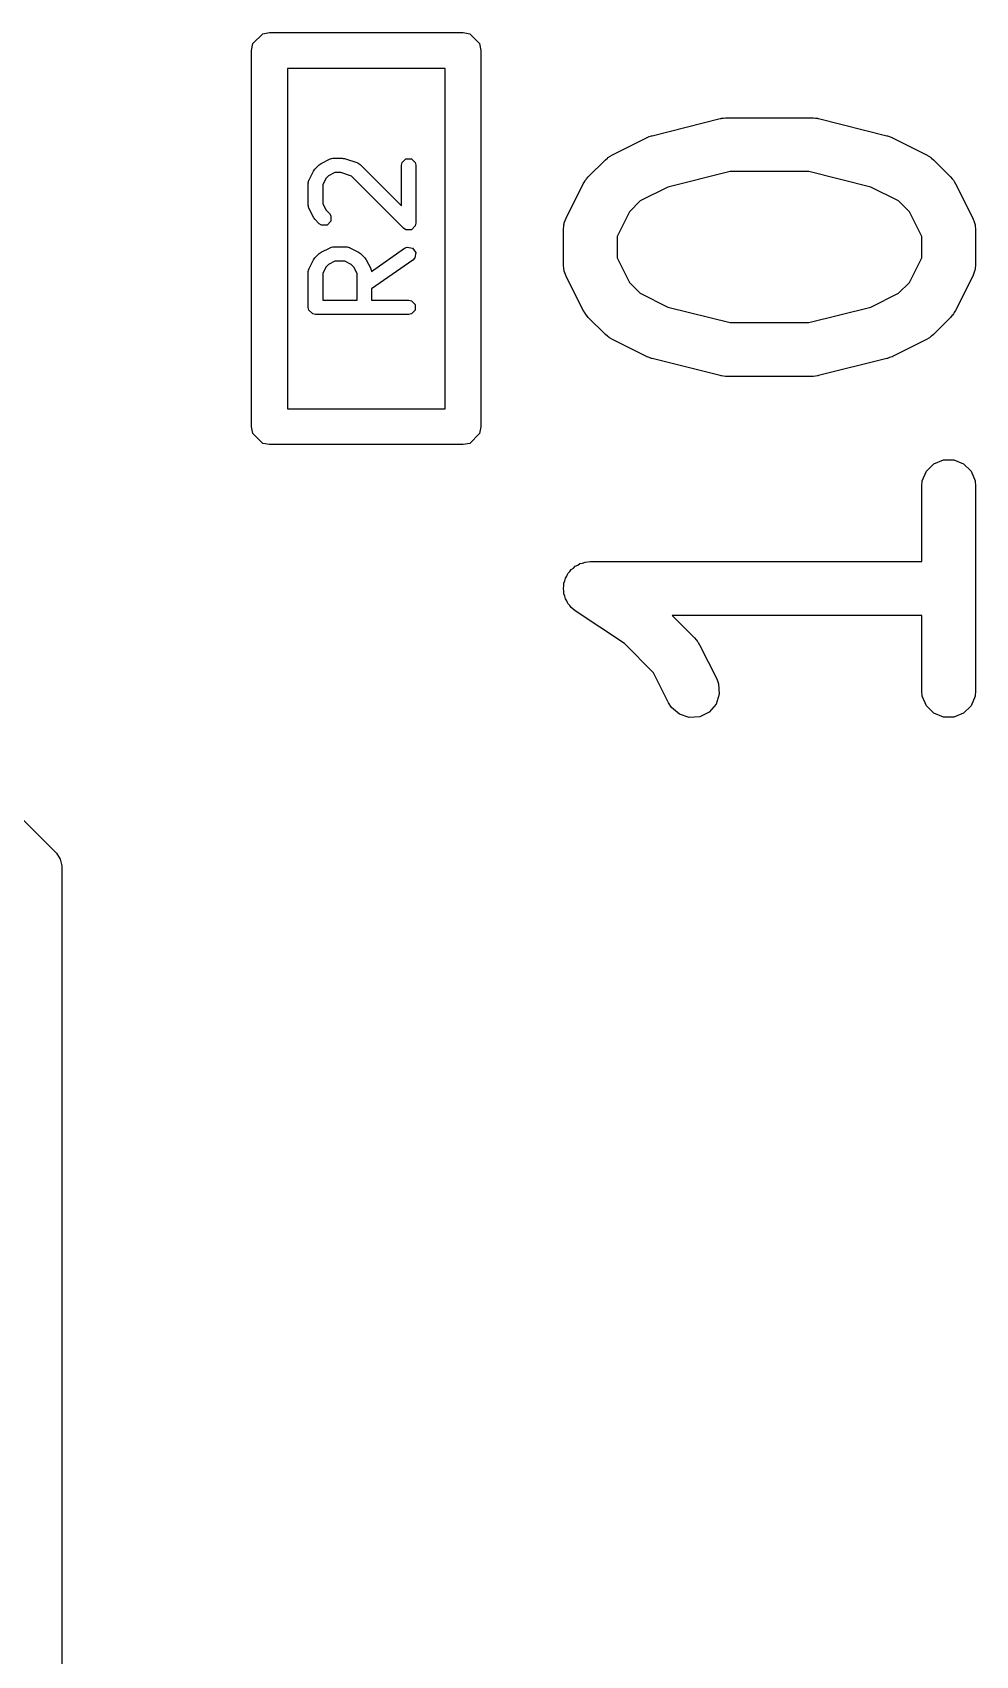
# Model space of a CAD drawing. Extents: x -2.36 to 2.12, y 0.28 to 4.05.
# Drawn here: x -1.8012 to -1.6976, y 3.0011 to 3.1793 of the extents above; entities that cross this region are included whole.
import ezdxf

# ---------------------------------------------------------------- set-up
doc = ezdxf.new("R2010")
doc.units = 0
doc.header["$MEASUREMENT"] = 0
doc.layers.add('BLACK', color=7, linetype='CONTINUOUS')

msp = doc.modelspace()

# ---------------------------------------------------------------- linework, layer by layer
at = {"layer": 'BLACK', "linetype": 'CONTINUOUS'}
for p, q in [((-1.77702, 3.17812), (-1.77595, 3.17918)), ((-1.77595, 3.17918), (-1.7752, 3.17933)), ((-1.7752, 3.17933), (-1.75394, 3.17933)), ((-1.75394, 3.17933), (-1.75318, 3.17918)), ((-1.75318, 3.17918), (-1.75212, 3.17812)), ((-1.77717, 3.17736), (-1.77702, 3.17812)), ((-1.77717, 3.13602), (-1.77717, 3.17736)), ((-1.75212, 3.17812), (-1.75197, 3.17736)), ((-1.75197, 3.17736), (-1.75197, 3.13602)), ((-1.77323, 3.17539), (-1.77323, 3.13799)), ((-1.75591, 3.17539), (-1.77323, 3.17539)), ((-1.75591, 3.13799), (-1.75591, 3.17539)), ((-1.73318, 3.16799), (-1.72569, 3.16987)), ((-1.72569, 3.16987), (-1.72559, 3.16988)), ((-1.72559, 3.16988), (-1.72555, 3.1699)), ((-1.72555, 3.1699), (-1.72533, 3.16992)), ((-1.72533, 3.16992), (-1.72511, 3.16995)), ((-1.72511, 3.16995), (-1.72507, 3.16995)), ((-1.72507, 3.16995), (-1.72497, 3.16996)), ((-1.72497, 3.16996), (-1.7156, 3.16996)), ((-1.7156, 3.16996), (-1.7155, 3.16995)), ((-1.7155, 3.16995), (-1.71545, 3.16995)), ((-1.71545, 3.16995), (-1.71524, 3.16992)), ((-1.71524, 3.16992), (-1.71502, 3.1699)), ((-1.71502, 3.1699), (-1.71498, 3.16988)), ((-1.71498, 3.16988), (-1.71488, 3.16987)), ((-1.71488, 3.16987), (-1.70738, 3.16799)), ((-1.73754, 3.1659), (-1.73379, 3.16777)), ((-1.73379, 3.16777), (-1.73375, 3.16779)), ((-1.73375, 3.16779), (-1.73373, 3.1678)), ((-1.73373, 3.1678), (-1.73349, 3.16789)), ((-1.73349, 3.16789), (-1.73325, 3.16798)), ((-1.73325, 3.16798), (-1.73323, 3.16798)), ((-1.73323, 3.16798), (-1.73318, 3.16799)), ((-1.70738, 3.16799), (-1.70734, 3.16798)), ((-1.70734, 3.16798), (-1.70732, 3.16798)), ((-1.70732, 3.16798), (-1.70708, 3.16789)), ((-1.70708, 3.16789), (-1.70684, 3.1678)), ((-1.70684, 3.1678), (-1.70682, 3.16779)), ((-1.70682, 3.16779), (-1.70678, 3.16777)), ((-1.70678, 3.16777), (-1.70303, 3.1659)), ((-1.77037, 3.16411), (-1.77029, 3.16421)), ((-1.77029, 3.16421), (-1.77022, 3.16432)), ((-1.77022, 3.16432), (-1.76973, 3.16481)), ((-1.76973, 3.16481), (-1.76963, 3.16488)), ((-1.76963, 3.16488), (-1.76953, 3.16495)), ((-1.76953, 3.16495), (-1.76855, 3.16544)), ((-1.76855, 3.16544), (-1.76851, 3.16545)), ((-1.76851, 3.16545), (-1.7685, 3.16546)), ((-1.7685, 3.16546), (-1.76838, 3.16549)), ((-1.76838, 3.16549), (-1.76826, 3.16552)), ((-1.76826, 3.16552), (-1.76824, 3.16552)), ((-1.76824, 3.16552), (-1.7682, 3.16552)), ((-1.7682, 3.16552), (-1.76722, 3.16552)), ((-1.76722, 3.16552), (-1.7671, 3.1655)), ((-1.7671, 3.1655), (-1.76698, 3.16548)), ((-1.76698, 3.16548), (-1.76551, 3.165)), ((-1.76551, 3.165), (-1.76548, 3.16498)), ((-1.76548, 3.16498), (-1.76546, 3.16498)), ((-1.76546, 3.16498), (-1.76536, 3.16491)), ((-1.76536, 3.16491), (-1.76525, 3.16484)), ((-1.76525, 3.16484), (-1.76524, 3.16483)), ((-1.76524, 3.16483), (-1.76521, 3.16481)), ((-1.76521, 3.16481), (-1.7607, 3.1603)), ((-1.7607, 3.16474), (-1.76064, 3.16504)), ((-1.7607, 3.1603), (-1.7607, 3.16474)), ((-1.76064, 3.16504), (-1.76021, 3.16546)), ((-1.76021, 3.16546), (-1.75961, 3.16546)), ((-1.75961, 3.16546), (-1.75919, 3.16504)), ((-1.75919, 3.16504), (-1.75913, 3.16474)), ((-1.75913, 3.16474), (-1.75913, 3.1584)), ((-1.74018, 3.16347), (-1.73831, 3.16534)), ((-1.73831, 3.16534), (-1.73808, 3.16553)), ((-1.73808, 3.16553), (-1.73803, 3.16559)), ((-1.73803, 3.16559), (-1.73794, 3.16564)), ((-1.73794, 3.16564), (-1.73786, 3.16571)), ((-1.73786, 3.16571), (-1.73779, 3.16574)), ((-1.73779, 3.16574), (-1.73754, 3.1659)), ((-1.70303, 3.1659), (-1.70278, 3.16574)), ((-1.70278, 3.16574), (-1.70271, 3.16571)), ((-1.70271, 3.16571), (-1.70263, 3.16564)), ((-1.70263, 3.16564), (-1.70254, 3.16559)), ((-1.70254, 3.16559), (-1.70249, 3.16553)), ((-1.70249, 3.16553), (-1.70226, 3.16534)), ((-1.70226, 3.16534), (-1.70038, 3.16347)), ((-1.77094, 3.16284), (-1.7709, 3.16296)), ((-1.77093, 3.16282), (-1.77094, 3.16284)), ((-1.77094, 3.16279), (-1.77093, 3.16282)), ((-1.77094, 3.16035), (-1.77094, 3.16279)), ((-1.7709, 3.16296), (-1.77088, 3.16309)), ((-1.77088, 3.16309), (-1.77086, 3.1631)), ((-1.77086, 3.1631), (-1.77085, 3.16314)), ((-1.77085, 3.16314), (-1.77037, 3.16411)), ((-1.76902, 3.16329), (-1.76936, 3.1626)), ((-1.76936, 3.1626), (-1.76936, 3.16053)), ((-1.76871, 3.1636), (-1.76902, 3.16329)), ((-1.76801, 3.16395), (-1.76871, 3.1636)), ((-1.76735, 3.16395), (-1.76801, 3.16395)), ((-1.76619, 3.16356), (-1.76735, 3.16395)), ((-1.76047, 3.15784), (-1.76619, 3.16356)), ((-1.74261, 3.15895), (-1.74073, 3.1627)), ((-1.74073, 3.1627), (-1.74058, 3.16295)), ((-1.74058, 3.16295), (-1.74055, 3.16302)), ((-1.74055, 3.16302), (-1.74048, 3.1631)), ((-1.74048, 3.1631), (-1.74043, 3.16319)), ((-1.74043, 3.16319), (-1.74037, 3.16324)), ((-1.74037, 3.16324), (-1.74018, 3.16347)), ((-1.72461, 3.16405), (-1.73144, 3.16234)), ((-1.71596, 3.16405), (-1.72461, 3.16405)), ((-1.70913, 3.16234), (-1.71596, 3.16405)), ((-1.70038, 3.16347), (-1.7002, 3.16324)), ((-1.7002, 3.16324), (-1.70014, 3.16319)), ((-1.70014, 3.16319), (-1.70008, 3.1631)), ((-1.70008, 3.1631), (-1.70002, 3.16302)), ((-1.70002, 3.16302), (-1.69999, 3.16295)), ((-1.69999, 3.16295), (-1.69983, 3.1627)), ((-1.69983, 3.1627), (-1.69796, 3.15895)), ((-1.73447, 3.16083), (-1.73567, 3.15963)), ((-1.73144, 3.16234), (-1.73447, 3.16083)), ((-1.7061, 3.16083), (-1.70913, 3.16234)), ((-1.7049, 3.15963), (-1.7061, 3.16083)), ((-1.77093, 3.16031), (-1.77094, 3.16035)), ((-1.77094, 3.16029), (-1.77093, 3.16031)), ((-1.7709, 3.16017), (-1.77094, 3.16029)), ((-1.77088, 3.16005), (-1.7709, 3.16017)), ((-1.77086, 3.16003), (-1.77088, 3.16005)), ((-1.77085, 3.16), (-1.77086, 3.16003)), ((-1.77037, 3.15902), (-1.77085, 3.16)), ((-1.77029, 3.15892), (-1.77037, 3.15902)), ((-1.77022, 3.15882), (-1.77029, 3.15892)), ((-1.76936, 3.16053), (-1.76902, 3.15984)), ((-1.76902, 3.15984), (-1.76862, 3.15944)), ((-1.76862, 3.15944), (-1.76845, 3.15919)), ((-1.76845, 3.15919), (-1.76845, 3.15859)), ((-1.74282, 3.15841), (-1.74261, 3.15895)), ((-1.73567, 3.15963), (-1.73701, 3.15693)), ((-1.70355, 3.15693), (-1.7049, 3.15963)), ((-1.69796, 3.15895), (-1.69775, 3.15841)), ((-1.76973, 3.15833), (-1.77022, 3.15882)), ((-1.76948, 3.15816), (-1.76973, 3.15833)), ((-1.76887, 3.15816), (-1.76948, 3.15816)), ((-1.76845, 3.15859), (-1.76887, 3.15816)), ((-1.76021, 3.15767), (-1.76047, 3.15784)), ((-1.75961, 3.15767), (-1.76021, 3.15767)), ((-1.75919, 3.1581), (-1.75961, 3.15767)), ((-1.75913, 3.1584), (-1.75919, 3.1581)), ((-1.74292, 3.15763), (-1.74286, 3.15821)), ((-1.74292, 3.15388), (-1.74292, 3.15763)), ((-1.74286, 3.15821), (-1.74282, 3.1583)), ((-1.74282, 3.1583), (-1.74282, 3.15841)), ((-1.69775, 3.15841), (-1.69774, 3.1583)), ((-1.69774, 3.1583), (-1.6977, 3.15821)), ((-1.6977, 3.15821), (-1.69764, 3.15763)), ((-1.69764, 3.15763), (-1.69764, 3.15388)), ((-1.76953, 3.1552), (-1.76855, 3.15569)), ((-1.76855, 3.15569), (-1.76851, 3.1557)), ((-1.76851, 3.1557), (-1.7685, 3.15571)), ((-1.7685, 3.15571), (-1.76838, 3.15574)), ((-1.76838, 3.15574), (-1.76826, 3.15577)), ((-1.76826, 3.15577), (-1.76824, 3.15577)), ((-1.76824, 3.15577), (-1.7682, 3.15577)), ((-1.7682, 3.15577), (-1.76674, 3.15577)), ((-1.76674, 3.15577), (-1.7667, 3.15577)), ((-1.7667, 3.15577), (-1.76668, 3.15577)), ((-1.76668, 3.15577), (-1.76656, 3.15574)), ((-1.76656, 3.15574), (-1.76644, 3.15571)), ((-1.76644, 3.15571), (-1.76642, 3.1557)), ((-1.76642, 3.1557), (-1.76639, 3.15569)), ((-1.76639, 3.15569), (-1.76541, 3.1552)), ((-1.76401, 3.15308), (-1.76036, 3.15563)), ((-1.76036, 3.15563), (-1.76008, 3.15576)), ((-1.76008, 3.15576), (-1.75949, 3.15565)), ((-1.75949, 3.15565), (-1.75914, 3.15516)), ((-1.73701, 3.15693), (-1.73701, 3.15458)), ((-1.70355, 3.15458), (-1.70355, 3.15693)), ((-1.77085, 3.15339), (-1.77037, 3.15436)), ((-1.77037, 3.15436), (-1.77029, 3.15446)), ((-1.77029, 3.15446), (-1.77022, 3.15457)), ((-1.77022, 3.15457), (-1.76973, 3.15506)), ((-1.76973, 3.15506), (-1.76963, 3.15513)), ((-1.76963, 3.15513), (-1.76953, 3.1552)), ((-1.76902, 3.15355), (-1.76936, 3.15285)), ((-1.76871, 3.15385), (-1.76902, 3.15355)), ((-1.76801, 3.1542), (-1.76871, 3.15385)), ((-1.76692, 3.1542), (-1.76801, 3.1542)), ((-1.76623, 3.15385), (-1.76692, 3.1542)), ((-1.76592, 3.15355), (-1.76623, 3.15385)), ((-1.76558, 3.15285), (-1.76592, 3.15355)), ((-1.76541, 3.1552), (-1.76531, 3.15513)), ((-1.76531, 3.15513), (-1.76521, 3.15506)), ((-1.76521, 3.15506), (-1.76472, 3.15457)), ((-1.76472, 3.15457), (-1.76465, 3.15446)), ((-1.76465, 3.15446), (-1.76457, 3.15436)), ((-1.76457, 3.15436), (-1.76408, 3.15339)), ((-1.75946, 3.15434), (-1.764, 3.15116)), ((-1.75925, 3.15456), (-1.75946, 3.15434)), ((-1.75914, 3.15516), (-1.75925, 3.15456)), ((-1.74286, 3.1533), (-1.74292, 3.15388)), ((-1.73701, 3.15458), (-1.73567, 3.15188)), ((-1.7049, 3.15188), (-1.70355, 3.15458)), ((-1.69764, 3.15388), (-1.6977, 3.1533)), ((-1.77094, 3.15309), (-1.7709, 3.15321)), ((-1.77093, 3.15308), (-1.77094, 3.15309)), ((-1.77094, 3.15304), (-1.77093, 3.15308)), ((-1.77094, 3.14914), (-1.77094, 3.15304)), ((-1.7709, 3.15321), (-1.77088, 3.15334)), ((-1.77088, 3.15334), (-1.77086, 3.15335)), ((-1.77086, 3.15335), (-1.77085, 3.15339)), ((-1.76936, 3.15285), (-1.76936, 3.14993)), ((-1.76558, 3.14993), (-1.76558, 3.15285)), ((-1.76408, 3.15339), (-1.76407, 3.15335)), ((-1.76407, 3.15335), (-1.76406, 3.15334)), ((-1.76406, 3.15334), (-1.76404, 3.15321)), ((-1.76404, 3.15321), (-1.764, 3.15309)), ((-1.764, 3.15309), (-1.76401, 3.15308)), ((-1.74282, 3.15321), (-1.74286, 3.1533)), ((-1.74282, 3.1531), (-1.74282, 3.15321)), ((-1.74261, 3.15256), (-1.74282, 3.1531)), ((-1.74073, 3.14881), (-1.74261, 3.15256)), ((-1.73567, 3.15188), (-1.73447, 3.15068)), ((-1.7061, 3.15068), (-1.7049, 3.15188)), ((-1.69796, 3.15256), (-1.69983, 3.14881)), ((-1.69775, 3.1531), (-1.69796, 3.15256)), ((-1.69774, 3.15321), (-1.69775, 3.1531)), ((-1.6977, 3.1533), (-1.69774, 3.15321)), ((-1.76936, 3.14993), (-1.76558, 3.14993)), ((-1.764, 3.15116), (-1.764, 3.14993)), ((-1.764, 3.14993), (-1.75991, 3.14993)), ((-1.75991, 3.14993), (-1.75961, 3.14987)), ((-1.73447, 3.15068), (-1.73144, 3.14917)), ((-1.70913, 3.14917), (-1.7061, 3.15068)), ((-1.77088, 3.14884), (-1.77094, 3.14914)), ((-1.77045, 3.14841), (-1.77088, 3.14884)), ((-1.77015, 3.14835), (-1.77045, 3.14841)), ((-1.75991, 3.14835), (-1.77015, 3.14835)), ((-1.75961, 3.14841), (-1.75991, 3.14835)), ((-1.75961, 3.14987), (-1.75919, 3.14944)), ((-1.75919, 3.14884), (-1.75961, 3.14841)), ((-1.75919, 3.14944), (-1.75919, 3.14884)), ((-1.74058, 3.14856), (-1.74073, 3.14881)), ((-1.74055, 3.14849), (-1.74058, 3.14856)), ((-1.74048, 3.14841), (-1.74055, 3.14849)), ((-1.74043, 3.14832), (-1.74048, 3.14841)), ((-1.74037, 3.14827), (-1.74043, 3.14832)), ((-1.74018, 3.14804), (-1.74037, 3.14827)), ((-1.73144, 3.14917), (-1.72461, 3.14746)), ((-1.71596, 3.14746), (-1.70913, 3.14917)), ((-1.7002, 3.14827), (-1.70038, 3.14804)), ((-1.70014, 3.14832), (-1.7002, 3.14827)), ((-1.70008, 3.14841), (-1.70014, 3.14832)), ((-1.70002, 3.14849), (-1.70008, 3.14841)), ((-1.69999, 3.14856), (-1.70002, 3.14849)), ((-1.69983, 3.14881), (-1.69999, 3.14856)), ((-1.73831, 3.14617), (-1.74018, 3.14804)), ((-1.72461, 3.14746), (-1.71596, 3.14746)), ((-1.70038, 3.14804), (-1.70226, 3.14617)), ((-1.73808, 3.14598), (-1.73831, 3.14617)), ((-1.73803, 3.14592), (-1.73808, 3.14598)), ((-1.73794, 3.14587), (-1.73803, 3.14592)), ((-1.73786, 3.1458), (-1.73794, 3.14587)), ((-1.73779, 3.14577), (-1.73786, 3.1458)), ((-1.73754, 3.14562), (-1.73779, 3.14577)), ((-1.73379, 3.14374), (-1.73754, 3.14562)), ((-1.70303, 3.14562), (-1.70678, 3.14374)), ((-1.70278, 3.14577), (-1.70303, 3.14562)), ((-1.70271, 3.1458), (-1.70278, 3.14577)), ((-1.70263, 3.14587), (-1.70271, 3.1458)), ((-1.70254, 3.14592), (-1.70263, 3.14587)), ((-1.70249, 3.14598), (-1.70254, 3.14592)), ((-1.70226, 3.14617), (-1.70249, 3.14598)), ((-1.73375, 3.14372), (-1.73379, 3.14374)), ((-1.73373, 3.14371), (-1.73375, 3.14372)), ((-1.73349, 3.14363), (-1.73373, 3.14371)), ((-1.73325, 3.14353), (-1.73349, 3.14363)), ((-1.73323, 3.14353), (-1.73325, 3.14353)), ((-1.73318, 3.14352), (-1.73323, 3.14353)), ((-1.72569, 3.14164), (-1.73318, 3.14352)), ((-1.70738, 3.14352), (-1.71488, 3.14164)), ((-1.70734, 3.14353), (-1.70738, 3.14352)), ((-1.70732, 3.14353), (-1.70734, 3.14353)), ((-1.70708, 3.14363), (-1.70732, 3.14353)), ((-1.70684, 3.14371), (-1.70708, 3.14363)), ((-1.70682, 3.14372), (-1.70684, 3.14371)), ((-1.70678, 3.14374), (-1.70682, 3.14372)), ((-1.72559, 3.14163), (-1.72569, 3.14164)), ((-1.72555, 3.14161), (-1.72559, 3.14163)), ((-1.72533, 3.14159), (-1.72555, 3.14161)), ((-1.72511, 3.14156), (-1.72533, 3.14159)), ((-1.72507, 3.14156), (-1.72511, 3.14156)), ((-1.72497, 3.14155), (-1.72507, 3.14156)), ((-1.7156, 3.14155), (-1.72497, 3.14155)), ((-1.7155, 3.14156), (-1.7156, 3.14155)), ((-1.71545, 3.14156), (-1.7155, 3.14156)), ((-1.71524, 3.14159), (-1.71545, 3.14156)), ((-1.71502, 3.14161), (-1.71524, 3.14159)), ((-1.71498, 3.14163), (-1.71502, 3.14161)), ((-1.71488, 3.14164), (-1.71498, 3.14163)), ((-1.77323, 3.13799), (-1.75591, 3.13799)), ((-1.77702, 3.13527), (-1.77717, 3.13602)), ((-1.75197, 3.13602), (-1.75212, 3.13527)), ((-1.77595, 3.1342), (-1.77702, 3.13527)), ((-1.7752, 3.13406), (-1.77595, 3.1342)), ((-1.75394, 3.13406), (-1.7752, 3.13406)), ((-1.75318, 3.1342), (-1.75394, 3.13406)), ((-1.75212, 3.13527), (-1.75318, 3.1342)), ((-1.70224, 3.13196), (-1.70117, 3.1324)), ((-1.70117, 3.1324), (-1.70002, 3.1324)), ((-1.70002, 3.1324), (-1.69896, 3.13196)), ((-1.70349, 3.13008), (-1.70305, 3.13115)), ((-1.70305, 3.13115), (-1.70224, 3.13196)), ((-1.69896, 3.13196), (-1.69814, 3.13115)), ((-1.69814, 3.13115), (-1.6977, 3.13008)), ((-1.70355, 3.12951), (-1.70349, 3.13008)), ((-1.70355, 3.12121), (-1.70355, 3.12951)), ((-1.6977, 3.13008), (-1.69764, 3.12951)), ((-1.69764, 3.12951), (-1.69764, 3.10701)), ((-1.7427, 3.11939), (-1.74253, 3.11963)), ((-1.74253, 3.11963), (-1.74242, 3.1199)), ((-1.74242, 3.1199), (-1.74222, 3.12011)), ((-1.74222, 3.12011), (-1.74206, 3.12035)), ((-1.74206, 3.12035), (-1.74181, 3.12051)), ((-1.74181, 3.12051), (-1.74161, 3.12072)), ((-1.74161, 3.12072), (-1.74134, 3.12083)), ((-1.74134, 3.12083), (-1.7411, 3.12099)), ((-1.7411, 3.12099), (-1.74081, 3.12104)), ((-1.74081, 3.12104), (-1.74054, 3.12116)), ((-1.74054, 3.12116), (-1.73997, 3.12121)), ((-1.73997, 3.12121), (-1.73997, 3.12121)), ((-1.73997, 3.12121), (-1.73997, 3.12121)), ((-1.73997, 3.12121), (-1.73997, 3.12121)), ((-1.73997, 3.12121), (-1.70355, 3.12121)), ((-1.82814, 3.11871), (-1.79861, 3.08919)), ((-1.74292, 3.11826), (-1.74286, 3.11854)), ((-1.74286, 3.11797), (-1.74292, 3.11826)), ((-1.74286, 3.11884), (-1.74275, 3.1191)), ((-1.74286, 3.11854), (-1.74286, 3.11884)), ((-1.74286, 3.11768), (-1.74286, 3.11797)), ((-1.74275, 3.1191), (-1.7427, 3.11939)), ((-1.74275, 3.11741), (-1.74286, 3.11768)), ((-1.74269, 3.11713), (-1.74275, 3.11741)), ((-1.74253, 3.11689), (-1.74269, 3.11713)), ((-1.74242, 3.11662), (-1.74253, 3.11689)), ((-1.74222, 3.11641), (-1.74242, 3.11662)), ((-1.74205, 3.11617), (-1.74222, 3.11641)), ((-1.74161, 3.11581), (-1.74205, 3.11617)), ((-1.74161, 3.1158), (-1.74161, 3.11581)), ((-1.74161, 3.11581), (-1.74161, 3.11581)), ((-1.73622, 3.11222), (-1.74161, 3.1158)), ((-1.74161, 3.1158), (-1.74161, 3.1158)), ((-1.70355, 3.11531), (-1.73096, 3.11531)), ((-1.73096, 3.11531), (-1.72851, 3.11285)), ((-1.70355, 3.10701), (-1.70355, 3.11531)), ((-1.72851, 3.11285), (-1.72832, 3.11262)), ((-1.72832, 3.11262), (-1.72826, 3.11257)), ((-1.72826, 3.11257), (-1.72821, 3.11248)), ((-1.72821, 3.11248), (-1.72814, 3.1124)), ((-1.73302, 3.10901), (-1.73622, 3.11222)), ((-1.72814, 3.1124), (-1.72811, 3.11233)), ((-1.72811, 3.11233), (-1.72795, 3.11208)), ((-1.72795, 3.11208), (-1.72608, 3.10833)), ((-1.73136, 3.10569), (-1.73302, 3.10901)), ((-1.72608, 3.10833), (-1.72587, 3.10779)), ((-1.72587, 3.10779), (-1.72579, 3.10664)), ((-1.73105, 3.1052), (-1.73136, 3.10569)), ((-1.72615, 3.10555), (-1.72691, 3.10468)), ((-1.72579, 3.10664), (-1.72615, 3.10555)), ((-1.70349, 3.10644), (-1.70355, 3.10701)), ((-1.70305, 3.10537), (-1.70349, 3.10644)), ((-1.70224, 3.10456), (-1.70305, 3.10537)), ((-1.69814, 3.10537), (-1.69896, 3.10456)), ((-1.6977, 3.10644), (-1.69814, 3.10537)), ((-1.69764, 3.10701), (-1.6977, 3.10644)), ((-1.73018, 3.10445), (-1.73105, 3.1052)), ((-1.72909, 3.10408), (-1.73018, 3.10445)), ((-1.72794, 3.10416), (-1.72909, 3.10408)), ((-1.72691, 3.10468), (-1.72794, 3.10416)), ((-1.70117, 3.10412), (-1.70224, 3.10456)), ((-1.70002, 3.10412), (-1.70117, 3.10412)), ((-1.69896, 3.10456), (-1.70002, 3.10412)), ((-1.79861, 3.08919), (-1.79818, 3.08855)), ((-1.79818, 3.08855), (-1.79803, 3.0878)), ((-1.79803, 3.0878), (-1.79803, 2.99921))]:
    msp.add_line(p, q, dxfattribs=at)

doc.saveas('drawing.dxf')
